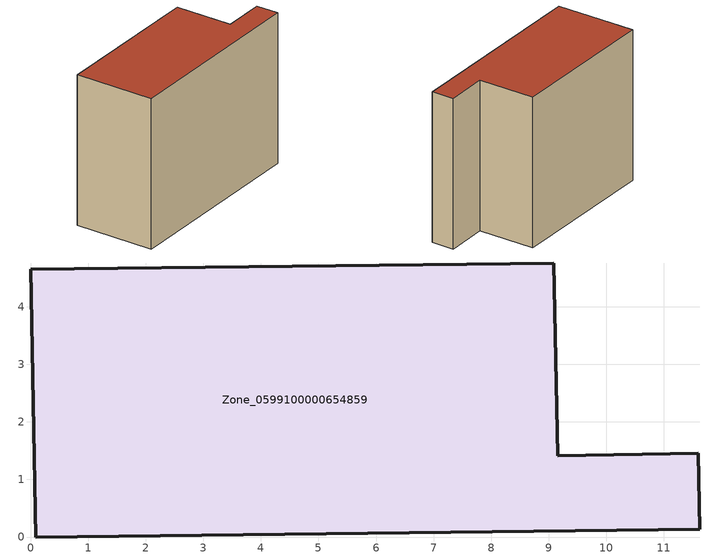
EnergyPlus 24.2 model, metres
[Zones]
Zone_0599100000654859
 floor ground (C_G): 0,4.65 9.08,4.76 9.16,1.41 11.6,1.46 11.62,0.14 0.09,0 z0
 wall outside (C_F): 9.08,4.76 0,4.65 0.09,0 11.62,0.14 11.6,1.46 9.16,1.41 9.08,4.76 z0:8.88
 roof outside (C_R): 11.62,0.14 11.6,1.46 9.16,1.41 9.08,4.76 0,4.65 0.09,0 z8.88
[BUILDING]
Pand.0599100000654859: North Axis=0; Terrain=City; Loads Convergence Tolerance Value=0.04; Temperature Convergence Tolerance Value=0.4; Solar Distribution=FullExterior; Maximum Number of Warmup Days=25; Minimum Number of Warmup Days=1
[Site:Location]
Rotterdam.The.Hague.AP_ZH_NLD Design_Conditions: Latitude=51.96; Longitude=4.45; Time Zone=1; Elevation=-4.5
[SITE:GROUNDTEMPERATURE:BUILDINGSURFACE]
18, 18, 18, 18, 18, 18, 18, 18, 18, 18, 18, 18
[MATERIAL] Thermal Absorptance=0.9; Solar Absorptance=0.7; Visible Absorptance=0.7
Name | Roughness | Thickness | Conductivity | Density | Specific Heat
G.TI.1946 | MediumSmooth | 0.15 | 1 | 540 | 1210
F.TI.1946 | Rough | 0.3 | 0.857143 | 1920 | 840
R.TI.1946 | MediumRough | 0.2 | 0.1 | 1500 | 1000
[CONSTRUCTION]
C_G: G.TI.1946
C_F: F.TI.1946
C_R: R.TI.1946
[ZONE]
Zone_0599100000654859: Type=1; Multiplier=1; Ceiling Height=Autocalculate; Volume=Autocalculate; Floor Area=autocalculate; Part of Total Floor Area=Yes
[ZONEINFILTRATION:DESIGNFLOWRATE]
Infil_Zone_0599100000654859: Zone or ZoneList or Space or SpaceList=Zone_0599100000654859; Schedule=AlwaysOn; Design Flow Rate Calculation Method=Flow/Area; Flow Rate per Floor Area=0.003; Constant Term Coefficient=1; Temperature Term Coefficient=0; Velocity Term Coefficient=0; Velocity Squared Term Coefficient=0
[HVACTEMPLATE:ZONE:IDEALLOADSAIRSYSTEM]
Zone_0599100000654859: Maximum Heating Supply Air Temperature=50; Minimum Cooling Supply Air Temperature=13; Maximum Heating Supply Air Humidity Ratio=0.0156; Minimum Cooling Supply Air Humidity Ratio=0.0077; Heating Limit=NoLimit; Cooling Limit=NoLimit; Dehumidification Control Type=ConstantSensibleHeatRatio; Cooling Sensible Heat Ratio=0.7; Dehumidification Setpoint=60; Humidification Control Type=None; Humidification Setpoint=30; Outdoor Air Method=None; Outdoor Air Flow Rate per Person=0.00944; Outdoor Air Flow Rate per Zone Floor Area=0; Outdoor Air Flow Rate per Zone=0; Demand Controlled Ventilation Type=None; Outdoor Air Economizer Type=NoEconomizer; Heat Recovery Type=None; Sensible Heat Recovery Effectiveness=0.7; Latent Heat Recovery Effectiveness=0.65
[ZONECONTROL:THERMOSTAT]
ThermostatControl_Zone_0599100000654859: Zone or ZoneList=Zone_0599100000654859; Control Type Schedule=DualSetpointControlType; Control 1=Thermostat_Zone_0599100000654859; Temperature Difference Between Cutout And Setpoint=0
[THERMOSTATSETPOINT:DUALSETPOINT]
Thermostat_Zone_0599100000654859: Heating Setpoint Temperature Schedule=HeatingSetpoint_Zone_0599100000654859; Cooling Setpoint Temperature Schedule=CoolingSetpoint_Zone_0599100000654859
[SCHEDULE:COMPACT]
HeatingSetpoint_Zone_0599100000654859: Through: 12/31, For: AllDays, Until: 24:00, 21
CoolingSetpoint_Zone_0599100000654859: Through: 12/31, For: AllDays, Until: 24:00, 24
DualSetpointControlType: Through: 12/31, For: AllDays, Until: 24:00, 4
AlwaysOn: Through: 12/31, For: AllDays, Until: 24:00, 1
